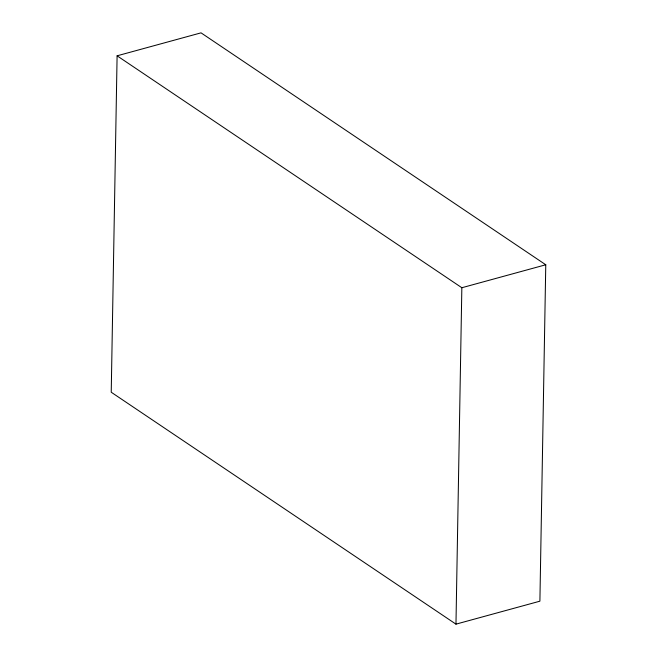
<?xml version="1.0" encoding="UTF-8"?>
<svg xmlns="http://www.w3.org/2000/svg" width="657" height="657" viewBox="0 0 657 657"><rect width="100%" height="100%" fill="white"/><g stroke="black" fill="none" stroke-linecap="round" stroke-linejoin="round"><path stroke-width="0.99" d="M117.102 55.812L111.23 392.229L455.966 624.15L539.898 601.188L545.77 264.771L201.034 32.85L117.102 55.812L461.846 287.733L545.77 264.771M455.966 624.15L461.846 287.733"/></g></svg>
